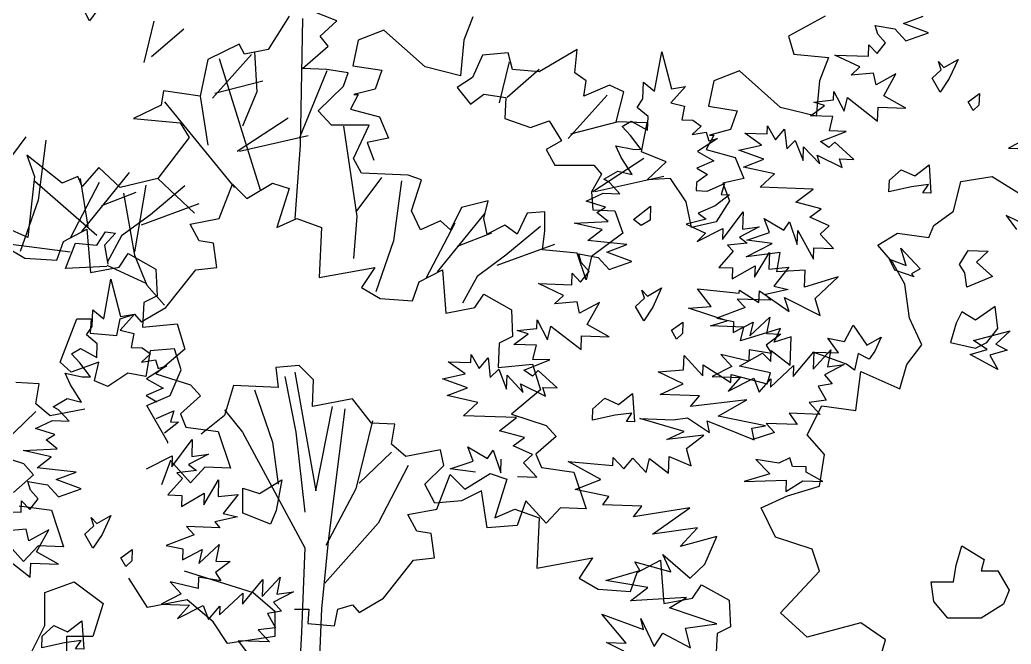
# Model space of a CAD drawing. Header units: inches. Extents: x -11 to 128, y 7 to 56.
# Drawn here: x 49.932 to 50.3541, y 23.5473 to 23.8132 of the extents above; entities that cross this region are included whole.
import ezdxf

# ---------------------------------------------------------------- set-up
doc = ezdxf.new("R2010")
doc.units = ezdxf.units.IN
doc.header["$MEASUREMENT"] = 0
doc.layers.add('CAY', color=94, linetype='Continuous')
doc.layers.add('CAY-3', color=61, linetype='Continuous')
picture_1 = doc.add_image_def('image1.jpg', size_in_pixel=(1680, 1093))

# ---------------------------------------------------------------- blocks, each defined once
blk = doc.blocks.new('A$C76451831')
at = {"layer": 'CAY'}
for p, q in [((5942.98, 1269.38), (5949.73, 1306.77)), ((5949.73, 1306.77), (5958.92, 1271.55)), ((5931.85, 1262.06), (5932.41, 1277.91)), ((5932.41, 1277.91), (5942.98, 1269.38)), ((5972.14, 1273.8), (5958.46, 1258.41)), ((5958.92, 1271.55), (5972.14, 1273.8)), ((5926.59, 1254.09), (5931.85, 1262.06)), ((5936.72, 1245.57), (5926.59, 1254.09)), ((5958.46, 1258.41), (5971.49, 1255.24)), ((5971.49, 1255.24), (5968.77, 1242.19)), ((5936.26, 1232.44), (5936.72, 1245.57)), ((5968.77, 1242.19), (5979.18, 1241.82)), ((5979.18, 1241.82), (5987.14, 1236.11)), ((5912.36, 1236), (5920.7, 1241.15)), ((5920.23, 1227.56), (5912.36, 1236)), ((5920.7, 1241.15), (5936.26, 1232.44)), ((5987.14, 1236.11), (5978.71, 1228.24)), ((5930.18, 1214.07), (5920.23, 1227.56)), ((5978.71, 1228.24), (5991.93, 1230.5)), ((6002.6, 1224.69), (5983.58, 1212.2)), ((5991.93, 1230.5), (5994.36, 1222.25)), ((5994.36, 1222.25), (6002.6, 1224.69)), ((5906.28, 1217.62), (5922.48, 1214.34)), ((5911.34, 1206.57), (5906.28, 1217.62)), ((5922.48, 1214.34), (5930.18, 1214.07)), ((5921.65, 1190.34), (5911.34, 1206.57)), ((5983.58, 1212.2), (5999.14, 1203.5)), ((5999.14, 1203.5), (5983.03, 1196.36)), ((5983.03, 1196.36), (5993.25, 1190.56)), ((5894.75, 1185.84), (5908.16, 1193.53)), ((5900.09, 1182.93), (5894.75, 1185.84)), ((5908.16, 1193.53), (5921.65, 1190.34)), ((5993.25, 1190.56), (5982.56, 1182.77)), ((5910.13, 1172.16), (5900.09, 1182.93)), ((5982.56, 1182.77), (5982.29, 1175.08)), ((5992.7, 1174.71), (6009.26, 1181.84)), ((6009.26, 1181.84), (6006.18, 1171.52)), ((5878.17, 1165.11), (5894.29, 1172.71)), ((5894.29, 1172.71), (5910.13, 1172.16)), ((5982.29, 1175.08), (5992.7, 1174.71)), ((6013.87, 1171.25), (6000.37, 1160.84)), ((6006.18, 1171.52), (6013.87, 1171.25)), ((5896.55, 1159.48), (5878.17, 1165.11)), ((5888.21, 1154.33), (5896.55, 1159.48)), ((6000.37, 1160.84), (5984.26, 1153.7)), ((5898.79, 1145.8), (5888.21, 1154.33)), ((5991.76, 1148), (5973.02, 1143.21)), ((5984.26, 1153.7), (5991.76, 1148)), ((6007.41, 1128.86), (6026.9, 1154.93)), ((6026.9, 1154.93), (6026.33, 1138.63)), ((5382.46, 1126.92), (5404.61, 1138.52)), ((5404.61, 1138.52), (5407.78, 1097.39)), ((5866.56, 1144.21), (5898.79, 1145.8)), ((5893.09, 1138.3), (5866.56, 1144.21)), ((5879.59, 1127.89), (5893.09, 1138.3)), ((5973.02, 1143.21), (5991.31, 1134.87)), ((5983.33, 1126.99), (6007.77, 1139.28)), ((6007.77, 1139.28), (6007.41, 1128.86)), ((6042.27, 1140.79), (6023.35, 1131.03)), ((6026.33, 1138.63), (6042.27, 1140.79)), ((5991.31, 1134.87), (5983.33, 1126.99)), ((6023.35, 1131.03), (6030.85, 1125.33)), ((5327.62, 1121.65), (5345.55, 1111.1)), ((5376.14, 1108.99), (5382.46, 1126.92)), ((5916.61, 1123.88), (5879.59, 1127.89)), ((5897.78, 1116.83), (5916.61, 1123.88)), ((6030.85, 1125.33), (6012.2, 1123.26)), ((6012.2, 1123.26), (6017.44, 1117.63)), ((5345.55, 1111.1), (5376.14, 1108.99)), ((5435.2, 1102.66), (5443.64, 1115.32)), ((5443.64, 1115.32), (5470, 1100.55)), ((5870.98, 1115.04), (5889.44, 1111.68)), ((5873.41, 1106.8), (5870.98, 1115.04)), ((5889.44, 1111.68), (5899.93, 1100.43)), ((5921.48, 1107.84), (5897.78, 1116.83)), ((6017.44, 1117.63), (6003.76, 1102.25)), ((6037.87, 1092.89), (6051.84, 1116.43)), ((6051.84, 1116.43), (6051.28, 1100.59)), ((5407.78, 1097.39), (5435.2, 1102.66)), ((5470, 1100.55), (5471.06, 1075.24)), ((5880.82, 1098.38), (5873.41, 1106.8)), ((5899.93, 1100.43), (5921.48, 1107.84)), ((6003.76, 1102.25), (6016.89, 1101.79)), ((6016.52, 1091.37), (6038.25, 1103.76)), ((6016.89, 1101.79), (6016.52, 1091.37)), ((6038.25, 1103.76), (6037.87, 1092.89)), ((6051.28, 1100.59), (6070.39, 1102.64)), ((6070.39, 1102.64), (6056.16, 1084.55)), ((5420.6, 1053.63), (5427.34, 1091.02)), ((5427.34, 1091.02), (5436.53, 1055.8)), ((5864.52, 1085.8), (5864.9, 1096.67)), ((5864.9, 1096.67), (5872.76, 1088.23)), ((5872.76, 1088.23), (5880.82, 1098.38)), ((5856.47, 1075.66), (5832.84, 1086.91)), ((5832.84, 1086.91), (5864.52, 1085.8)), ((6069.65, 1081.36), (6048.18, 1076.67)), ((6056.16, 1084.55), (6069.65, 1081.36)), ((5471.06, 1075.24), (5458.4, 1068.91)), ((5848.03, 1067.79), (5856.47, 1075.66)), ((6052.97, 1071.06), (6021.29, 1072.17)), ((6021.29, 1072.17), (6028.72, 1064.2)), ((6048.18, 1076.67), (6052.97, 1071.06)), ((5458.4, 1068.91), (5457.35, 1045.71)), ((5869.4, 1069.76), (5848.03, 1067.79)), ((5871.74, 1058.8), (5869.4, 1069.76)), ((5890.67, 1069.02), (5871.74, 1058.8)), ((5879.07, 1048.12), (5890.67, 1069.02)), ((6028.72, 1064.2), (6002.09, 1054.25)), ((5409.47, 1046.31), (5410.02, 1062.16)), ((5410.02, 1062.16), (5420.6, 1053.63)), ((5449.75, 1058.05), (5436.08, 1042.67)), ((5436.53, 1055.8), (5449.75, 1058.05)), ((6002.09, 1054.25), (6017.83, 1050.98)), ((6033.21, 1037.3), (6052.42, 1055.21)), ((6052.42, 1055.21), (6049.15, 1039.46)), ((5404.2, 1038.34), (5409.47, 1046.31)), ((5457.35, 1045.71), (5490.04, 1048.87)), ((5490.04, 1048.87), (5497.42, 1024.62)), ((5812.7, 1042.28), (5831.36, 1044.35)), ((5831.36, 1044.35), (5831.64, 1052.5)), ((5831.64, 1052.5), (5841.4, 1033.57)), ((5841.4, 1033.57), (5844.58, 1046.6)), ((5844.58, 1046.6), (5873.25, 1024.3)), ((5899.96, 1036.51), (5879.07, 1048.12)), ((6017.83, 1050.98), (6017.47, 1040.57)), ((6017.47, 1040.57), (6036.39, 1050.33)), ((6036.39, 1050.33), (6033.21, 1037.3)), ((5414.33, 1029.82), (5404.2, 1038.34)), ((5436.08, 1042.67), (5449.11, 1039.49)), ((5449.11, 1039.49), (5446.38, 1026.44)), ((5809.53, 1029.24), (5823.02, 1039.2)), ((5823.02, 1039.2), (5812.7, 1042.28)), ((5873.25, 1024.3), (5873.71, 1037.43)), ((5873.71, 1037.43), (5899.96, 1036.51)), ((6062.73, 1038.99), (6048.77, 1028.59)), ((6049.15, 1039.46), (6062.73, 1038.99)), ((5389.98, 1020.25), (5398.31, 1025.4)), ((5398.31, 1025.4), (5413.87, 1016.69)), ((5413.87, 1016.69), (5414.33, 1029.82)), ((5446.38, 1026.44), (5456.79, 1026.07)), ((5456.79, 1026.07), (5464.75, 1020.36)), ((5830.8, 1028.5), (5809.53, 1029.24)), ((5827.61, 1015.01), (5830.8, 1028.5)), ((6048.77, 1028.59), (6053.93, 1020.71)), ((5397.84, 1011.81), (5389.98, 1020.25)), ((5464.75, 1020.36), (5456.32, 1012.49)), ((5497.42, 1024.62), (5470, 1001.41)), ((5768.6, 1012.08), (5768.87, 1019.78)), ((5768.87, 1019.78), (5776.56, 1006.37)), ((5776.56, 1006.37), (5785.07, 1016.5)), ((5785.07, 1016.5), (5787.13, 997.84)), ((6005.86, 1019.66), (6016.35, 1008.42)), ((6032.38, 1013.3), (6005.86, 1019.66)), ((6032.76, 1024.17), (6032.38, 1013.3)), ((6053.93, 1020.71), (6032.76, 1024.17)), ((6074.46, 998.68), (6093.86, 1022.03)), ((6093.29, 1005.73), (6110.24, 1024.18)), ((6093.86, 1022.03), (6093.29, 1005.73)), ((6110.24, 1024.18), (6106.96, 1007.97)), ((5407.79, 998.32), (5397.84, 1011.81)), ((5456.32, 1012.49), (5469.54, 1014.75)), ((5480.21, 1008.94), (5461.2, 996.45)), ((5469.54, 1014.75), (5471.97, 1006.5)), ((5471.97, 1006.5), (5480.21, 1008.94)), ((5747.33, 1012.83), (5768.6, 1012.08)), ((5763.24, 1001.39), (5747.33, 1012.83)), ((5819.1, 1004.88), (5843.45, 1014.46)), ((5843.45, 1014.46), (5827.61, 1015.01)), ((6016.35, 1008.42), (5997.43, 998.65)), ((6052.81, 988.56), (6074.83, 1009.1)), ((6074.83, 1009.1), (6074.46, 998.68)), ((6122.9, 1010.14), (6103.98, 1000.37)), ((6106.96, 1007.97), (6122.9, 1010.14)), ((5388.95, 990.82), (5383.9, 1001.87)), ((5383.9, 1001.87), (5400.1, 998.59)), ((5400.1, 998.59), (5407.79, 998.32)), ((5470, 1001.41), (5502.7, 990.87)), ((5741.78, 996.7), (5763.24, 1001.39)), ((5787.13, 997.84), (5795.11, 1005.72)), ((5795.11, 1005.72), (5802.61, 986.87)), ((5802.61, 986.87), (5803.07, 1000)), ((5803.07, 1000), (5818.36, 983.6)), ((5827.06, 999.16), (5819.1, 1004.88)), ((5832.68, 1004.41), (5827.06, 999.16)), ((5850.68, 987.91), (5832.68, 1004.41)), ((5997.43, 998.65), (6024.13, 997.72)), ((6024.13, 997.72), (6012.81, 984.97)), ((6012.81, 984.97), (6037.25, 997.26)), ((6037.25, 997.26), (6042.23, 983.94)), ((6042.23, 983.94), (6053.09, 996.71)), ((6053.09, 996.71), (6052.81, 988.56)), ((6103.98, 1000.37), (6111.38, 991.95)), ((5359.26, 991.92), (5337.11, 992.97)), ((5356.1, 972.94), (5359.26, 991.92)), ((5399.26, 974.59), (5388.95, 990.82)), ((5476.75, 987.75), (5460.64, 980.61)), ((5461.2, 996.45), (5476.75, 987.75)), ((5502.7, 990.87), (5512.19, 980.32)), ((5765.5, 988.16), (5741.78, 996.7)), ((5746.21, 980.68), (5765.5, 988.16)), ((5818.36, 983.6), (5815.93, 991.84)), ((5815.93, 991.84), (5839.54, 980.14)), ((5839.54, 980.14), (5837.1, 988.38)), ((5837.1, 988.38), (5850.68, 987.91)), ((6111.38, 991.95), (6098.16, 989.69)), ((6098.16, 989.69), (6105.85, 976.28)), ((5460.64, 980.61), (5470.86, 974.81)), ((5512.19, 980.32), (5493.21, 963.44)), ((5775.43, 974.22), (5746.21, 980.68)), ((5369.81, 961.33), (5356.1, 972.94)), ((5372.37, 970.09), (5385.78, 977.78)), ((5377.7, 967.18), (5372.37, 970.09)), ((5385.78, 977.78), (5399.26, 974.59)), ((5761.85, 961.55), (5775.43, 974.22)), ((6105.85, 976.28), (6089.46, 974.13)), ((6089.46, 974.13), (6099.95, 962.89)), ((5402.5, 967.66), (5369.81, 961.33)), ((5387.75, 956.41), (5377.7, 967.18)), ((5470.31, 958.96), (5486.87, 966.09)), ((5486.87, 966.09), (5483.79, 955.77)), ((5493.21, 963.44), (5498.48, 950.79)), ((5812.09, 959.79), (5761.85, 961.55)), ((5795.79, 947.21), (5812.09, 959.79)), ((6070.53, 963.91), (6078.31, 953.21)), ((6099.95, 962.89), (6070.53, 963.91)), ((5355.78, 949.36), (5371.91, 956.96)), ((5371.91, 956.96), (5387.75, 956.41)), ((5491.49, 955.5), (5477.98, 945.09)), ((5483.79, 955.77), (5491.49, 955.5)), ((5498.48, 950.79), (5529.07, 946.57)), ((6078.31, 953.21), (6048.89, 954.24)), ((6048.89, 954.24), (6056.75, 945.81)), ((5374.16, 943.73), (5355.78, 949.36)), ((5365.83, 938.58), (5374.16, 943.73)), ((5529.07, 946.57), (5540.67, 911.76)), ((5819.59, 940.94), (5795.79, 947.21)), ((5808.89, 933.16), (5819.59, 940.94)), ((6056.75, 945.81), (6035.21, 938.85)), ((5376.41, 930.06), (5365.83, 938.58)), ((5485.02, 913.12), (5504.51, 939.18)), ((5504.51, 939.18), (5503.94, 922.88)), ((5770.77, 918.62), (5765.8, 931.94)), ((5765.8, 931.94), (5784.45, 920.86)), ((5827.18, 924.81), (5808.89, 933.16)), ((5344.18, 928.46), (5376.41, 930.06)), ((5370.71, 922.55), (5344.18, 928.46)), ((5357.2, 912.14), (5370.71, 922.55)), ((5460.94, 911.24), (5485.39, 923.53)), ((5485.39, 923.53), (5485.02, 913.12)), ((5519.88, 925.04), (5500.96, 915.28)), ((5503.94, 922.88), (5519.88, 925.04)), ((5784.45, 920.86), (5789.71, 928.84)), ((5789.71, 928.84), (5797.11, 907.27)), ((5818.75, 916.95), (5827.18, 924.81)), ((5394.22, 908.13), (5357.2, 912.14)), ((5483.71, 919.15), (5475.28, 895.94)), ((5502.7, 898.05), (5483.71, 919.15)), ((5500.96, 915.28), (5508.46, 909.58)), ((5516.41, 912.82), (5502.7, 898.05)), ((5540.67, 911.76), (5516.41, 912.82)), ((5749.22, 911.21), (5770.77, 918.62)), ((5797.11, 907.27), (5797.57, 920.4)), ((5831.42, 903.36), (5818.75, 916.95)), ((5375.39, 901.08), (5394.22, 908.13)), ((5508.46, 909.58), (5489.81, 907.51)), ((5489.81, 907.51), (5495.05, 901.89)), ((5773.13, 908.11), (5749.22, 911.21)), ((5812.86, 904), (5831.42, 903.36)), ((5351.03, 891.05), (5348.6, 899.29)), ((5348.6, 899.29), (5367.06, 895.93)), ((5367.06, 895.93), (5377.54, 884.68)), ((5399.1, 892.09), (5375.39, 901.08)), ((5495.05, 901.89), (5481.37, 886.5)), ((5515.49, 877.14), (5529.45, 900.68)), ((5529.45, 900.68), (5528.9, 884.84)), ((5358.44, 882.63), (5351.03, 891.05)), ((5377.54, 884.68), (5399.1, 892.09)), ((5481.37, 886.5), (5494.5, 886.04)), ((5494.14, 875.62), (5515.87, 888.01)), ((5494.5, 886.04), (5494.14, 875.62)), ((5515.87, 888.01), (5515.49, 877.14)), ((5528.9, 884.84), (5548, 886.89)), ((5548, 886.89), (5533.78, 868.8)), ((5342.14, 870.05), (5342.52, 880.92)), ((5342.52, 880.92), (5350.38, 872.48)), ((5350.38, 872.48), (5358.44, 882.63)), ((5310.45, 871.16), (5342.14, 870.05)), ((5547.26, 865.61), (5525.8, 860.92)), ((5533.78, 868.8), (5547.26, 865.61)), ((5498.9, 856.42), (5506.33, 848.45)), ((5530.59, 855.31), (5498.9, 856.42)), ((5525.8, 860.92), (5530.59, 855.31)), ((5347.01, 854.01), (5325.65, 852.04)), ((5349.35, 843.05), (5347.01, 854.01)), ((5368.29, 853.27), (5349.35, 843.05)), ((5356.68, 832.37), (5368.29, 853.27)), ((5506.33, 848.45), (5479.7, 838.5)), ((5479.7, 838.5), (5495.44, 835.23)), ((5510.83, 821.55), (5530.03, 839.46)), ((5530.03, 839.46), (5526.76, 823.71)), ((5322.19, 830.85), (5350.86, 808.55)), ((5377.57, 820.76), (5356.68, 832.37)), ((5495.44, 835.23), (5495.08, 824.82)), ((5495.08, 824.82), (5514, 834.58)), ((5514, 834.58), (5510.83, 821.55)), ((5350.86, 808.55), (5351.32, 821.68)), ((5351.32, 821.68), (5377.57, 820.76)), ((5540.34, 823.24), (5526.38, 812.84)), ((5526.76, 823.71), (5540.34, 823.24)), ((5526.38, 812.84), (5531.55, 804.96)), ((5509.99, 797.55), (5483.48, 803.92)), ((5483.48, 803.92), (5493.96, 792.67)), ((5510.37, 808.42), (5509.99, 797.55)), ((5531.55, 804.96), (5510.37, 808.42)), ((5552.08, 782.93), (5571.47, 806.28)), ((5570.9, 789.98), (5587.86, 808.43)), ((5571.47, 806.28), (5570.9, 789.98)), ((5587.86, 808.43), (5584.57, 792.23)), ((5493.96, 792.67), (5475.04, 782.9)), ((5530.42, 772.81), (5552.44, 793.35)), ((5552.44, 793.35), (5552.08, 782.93)), ((5600.51, 794.39), (5581.59, 784.62)), ((5584.57, 792.23), (5600.51, 794.39)), ((5475.04, 782.9), (5501.74, 781.97)), ((5501.74, 781.97), (5490.42, 769.22)), ((5490.42, 769.22), (5514.87, 781.51)), ((5514.87, 781.51), (5519.84, 768.19)), ((5519.84, 768.19), (5530.71, 780.96)), ((5530.71, 780.96), (5530.42, 772.81)), ((5581.59, 784.62), (5589, 776.2)), ((5589, 776.2), (5575.78, 773.95)), ((5575.78, 773.95), (5583.47, 760.53)), ((5583.47, 760.53), (5567.08, 758.38)), ((5567.08, 758.38), (5577.56, 747.14)), ((5577.56, 747.14), (5548.14, 748.16)), ((5548.14, 748.16), (5555.93, 737.47))]:
    blk.add_line(p, q, dxfattribs=at)
for points in [[(5770.59, 1339.97), (5762.15, 1317.82), (5758.99, 1284.07), (5725.24, 1292.51), (5686.21, 1327.31), (5661.96, 1317.82), (5656.68, 1293.56), (5684.1, 1289.34), (5677.78, 1271.41), (5657.74, 1266.14), (5661.96, 1266.14), (5654.57, 1252.43), (5682, 1245.05), (5690.43, 1225.01), (5670.39, 1220.79), (5676.72, 1203.91)], [(1344.19, 1028.75), (1309.39, 1009.77), (1314.66, 992.89), (1347.36, 989.73), (1338.92, 967.58), (1335.75, 933.83), (1302, 942.27), (1262.98, 977.07), (1238.72, 967.58), (1233.45, 943.32), (1260.87, 939.1), (1254.54, 921.17), (1234.5, 915.9), (1238.72, 915.9), (1231.34, 902.19), (1258.76, 894.8), (1267.2, 874.77), (1247.16, 870.55), (1253.49, 853.67)], [(5467.89, 1335.75), (5458.4, 1296.72)], [(5496.37, 1328.37), (5465.78, 1302)], [(5560.71, 1304.11), (5523.79, 1262.97)], [(5571.25, 1278.8), (5525.9, 1267.19)], [(5595.51, 1243.99), (5547, 1212.35)], [(5346.6, 1226.06), (5322.35, 1193.37)], [(5365.59, 1222.9), (5358.21, 1165.94), (5341.33, 1117.43)], [(5614.5, 1227.12), (5549.1, 1212.35)], [(1170.84, 417.59), (1137, 434.64), (1155.56, 433.99), (1132.5, 461.54), (1171.87, 447.02), (1169.52, 457.53), (1182.18, 430.79), (1190.33, 443.66), (1216.58, 429.59), (1211.79, 448.35), (1241.39, 452.3), (1196.6, 467.46), (1212.81, 477.32), (1159.68, 474.19), (1175.98, 486.77), (1136.34, 493.59), (1168.38, 502.9), (1163.69, 511.23), (1197.8, 501.87), (1190.21, 518.01), (1216.17, 495.79), (1230.22, 508.9), (1241.57, 535.25), (1206.79, 525.59), (1223.28, 543.6), (1180.46, 537.39), (1215.78, 562.45), (1162.46, 553.88), (1170.52, 564.03), (1133.41, 565.32), (1139.12, 573.28), (1107.18, 579.84), (1131.53, 589.42), (1100.4, 606.37), (1142.87, 602.62), (1143.13, 610.32), (1153.18, 599.54), (1161.69, 609.67), (1174.36, 596.08), (1177.53, 609.12), (1195.63, 595.34), (1196.18, 611.18), (1217.17, 602.29), (1212.76, 618.77), (1229.06, 631.34), (1194.02, 627.13), (1210.6, 634.71), (1168.43, 647.06), (1200.12, 645.95), (1213.77, 647.74), (1234.59, 633.87), (1232.25, 644.83), (1276.94, 626.95), (1274.6, 637.91), (1287.82, 640.17), (1242.83, 649.45), (1270.11, 664.82), (1216.42, 658.53), (1224.93, 668.66), (1187.81, 669.96), (1209.46, 680.08), (1185.84, 691.33), (1209.92, 693.21), (1210.4, 706.8), (1228.31, 687.58), (1228.67, 698), (1254.82, 681.22), (1255.09, 688.91), (1289.22, 680.02), (1292.3, 690.34), (1263.07, 696.8), (1284.8, 709.18), (1292.68, 701.2), (1293.04, 711.62), (1311.14, 697.84), (1312.07, 724.55), (1296.04, 719.67), (1301.93, 732.61), (1263.9, 720.79), (1267.08, 733.83), (1235.4, 734.94), (1251.43, 739.82), (1214.69, 751.98), (1236.05, 753.5), (1223.04, 770.27), (1262.77, 766.17), (1262.86, 768.88), (1281.49, 757.35), (1281.87, 768.22), (1310.19, 748.64), (1305.67, 761.95), (1339.52, 744.9), (1334.64, 760.94), (1356.65, 781.48), (1324.59, 771.71), (1325.16, 788.02), (1298.36, 786.23), (1301.73, 804.7), (1269.4, 800.39), (1293.86, 813.13), (1269.96, 816.24), (1291.51, 823.64), (1286.54, 836.96), (1305.19, 825.89), (1310.45, 833.86), (1317.85, 812.3), (1318.31, 825.43), (1333.22, 798.16), (1333.6, 809.03), (1352.16, 808.38), (1339.49, 821.97), (1347.92, 829.83), (1329.63, 838.18), (1340.33, 845.97), (1316.53, 852.24), (1332.83, 864.81), (1282.59, 866.57), (1296.17, 879.24), (1266.94, 885.7), (1286.24, 893.19), (1262.52, 901.72), (1283.98, 906.41), (1268.07, 917.85), (1289.34, 917.11), (1289.61, 924.8), (1297.3, 911.39), (1305.81, 921.52), (1307.87, 902.86), (1315.85, 910.74), (1323.35, 891.89), (1323.81, 905.02), (1339.1, 888.62), (1336.67, 896.87), (1360.27, 885.16), (1357.84, 893.41), (1371.42, 892.93), (1353.42, 909.43), (1347.8, 904.19), (1339.84, 909.9), (1364.19, 919.48), (1348.35, 920.03), (1351.54, 933.52), (1330.27, 934.26), (1343.76, 944.22), (1333.44, 947.3), (1352.09, 949.37), (1352.38, 957.52), (1362.14, 938.59), (1365.31, 951.63), (1393.99, 929.32), (1394.45, 942.45), (1420.7, 941.53), (1399.81, 953.14), (1411.41, 974.04), (1392.48, 963.83), (1390.14, 974.79), (1368.77, 972.81), (1377.2, 980.68), (1353.58, 991.93), (1385.26, 990.82), (1385.64, 1001.69), (1393.5, 993.26), (1401.56, 1003.4), (1394.15, 1011.82), (1391.72, 1020.07), (1410.18, 1016.7), (1420.67, 1005.45), (1442.22, 1012.86), (1418.52, 1021.85), (1437.34, 1028.9)], [(1537.08, 913.44), (1518.16, 903.68), (1544.87, 902.74)], [(1534.21, 831.04), (1515.93, 839.83), (1525.89, 826.34)], [(5444.69, 1192.31), (5399.34, 1136.41)], [(5416.21, 1182.82), (5388.79, 1130.08)], [(5497.42, 1179.65), (5464.73, 1152.23), (5437.31, 1132.19), (5423.6, 1106.88)], [(5451.02, 1173.33), (5418.32, 1160.67)], [(5456.29, 1142.74), (5511.14, 1162.78)], [(5963.78, 1034.28), (5959.08, 1042.61), (5969.78, 1050.39), (5969.4, 1039.52), (5963.78, 1034.28)], [(1253.49, 853.67), (1240.83, 833.63), (1217.63, 828.36), (1212.36, 852.62), (1197.59, 874.77), (1175.44, 873.71), (1193.37, 890.59), (1170.17, 900.08), (1175.44, 927.5), (1145.91, 928.55), (1153.29, 957.03), (1139.58, 963.36), (1115.32, 952.81), (1117.43, 967.58), (1106.89, 974.96), (1109, 997.11), (1073.14, 976.02), (1047.82, 978.12), (1043.61, 993.94), (1019.35, 991.84), (1009.86, 970.74), (995.09, 961.25), (1007.75, 945.43), (1020.4, 954.92), (1041.5, 951.76), (1040.44, 931.72), (1064.7, 923.28), (1082.63, 929.61), (1094.23, 910.62), (1079.47, 902.19), (1087.9, 887.42), (1124.82, 887.42), (1132.2, 878.98), (1122.71, 862.11), (1123.76, 845.23), (1144.86, 844.18), (1152.24, 823.09), (1122.71, 800.94), (1117.43, 778.79), (1109, 804.1), (1076.3, 807.27), (1078.41, 825.19), (1078.41, 843.12), (1061.54, 842.07), (1052.04, 822.03), (1040.44, 830.47), (1023.57, 822.03), (1020.4, 836.8), (1024.62, 853.67), (999.31, 847.34), (988.76, 826.25), (979.27, 834.69), (960.29, 826.25), (951.85, 844.18), (961.34, 873.71), (948.68, 877.93), (904.39, 880.04), (897, 893.75), (911.77, 925.39), (875.91, 925.39), (863.25, 939.1), (887.51, 962.3), (891.73, 974.96), (871.69, 978.12), (848.49, 979.18), (872.75, 1000.27), (865.36, 1009.77), (881.18, 1024.53), (856.93, 1034.02)], [(835.83, 1028.75), (815.79, 997.11), (793.65, 992.89), (788.37, 1002.38), (758.84, 987.62), (751.46, 952.81), (716.65, 958.09), (714.54, 944.37), (688.18, 931.72), (732.47, 927.5), (740.91, 913.79), (711.38, 874.77), (675.52, 866.33), (655.48, 885.31), (639.66, 867.38), (635.44, 876.87), (620.68, 870.55), (586.93, 896.91), (594.31, 876.87), (587.98, 818.87), (566.89, 828.36)], [(848.49, 1026.64), (846.38, 906.41), (841.11, 836.8)], [(769.39, 988.67), (808.41, 864.22)], [(803.14, 995), (805.25, 957.03), (791.54, 924.34)], [(1044.66, 985.51), (1035.17, 946.48)], [(1073.14, 978.12), (1042.55, 951.76)], [(871.69, 977.07), (845.32, 912.73)], [(5356.1, 965.55), (5325.51, 936.02)], [(751.46, 952.81), (758.84, 906.41)], [(1137.47, 953.87), (1100.56, 912.73)], [(1484.52, 939.3), (1479.82, 947.63), (1490.52, 955.41), (1490.14, 944.55), (1484.52, 939.3)], [(717.71, 947.54), (784.15, 866.33)], [(887.51, 924.34), (900.17, 838.91), (897, 798.83)], [(1148.02, 928.55), (1102.67, 916.95)], [(1172.28, 893.75), (1123.76, 862.11)], [(637.55, 874.77), (644.93, 829.41)], [(711.38, 874.77), (746.18, 842.07)], [(923.37, 875.82), (899.11, 843.12)], [(1191.26, 876.87), (1125.87, 862.11)], [(594.31, 872.66), (653.37, 820.98)], [(634.39, 741.87), (648.1, 741.87), (647.04, 728.16), (672.36, 726.05), (675.52, 741.87), (689.23, 746.09), (695.56, 738.71), (718.76, 752.42), (747.24, 788.28), (767.28, 790.39), (764.11, 813.59), (750.4, 815.7), (741.97, 831.52), (769.39, 836.8), (782.04, 869.49), (795.75, 855.78), (820.01, 870.55), (835.83, 865.27), (824.23, 828.36), (843.22, 836.8), (866.42, 828.36), (864.31, 780.9), (917.04, 790.39), (904.39, 771.41), (922.32, 760.86), (952.9, 758.75), (959.23, 776.68), (981.38, 788.28), (984.54, 747.15), (1011.97, 752.42), (1020.4, 765.08), (1046.77, 750.31), (1047.82, 725), (1035.17, 718.67), (1034.11, 695.47), (1066.81, 698.63), (1074.19, 674.37), (1046.77, 651.17), (1079.47, 640.62), (1088.96, 630.08), (1069.97, 613.2), (1075.25, 600.55), (1105.83, 596.33), (1117.43, 561.52), (1093.18, 562.58), (1079.47, 547.81), (1060.48, 568.91), (1052.04, 545.7), (1023.57, 543.59), (1018.29, 578.4), (999.31, 568.91), (974, 566.8), (964.5, 584.73), (982.43, 602.66), (979.27, 617.42), (946.57, 611.09), (932.86, 622.69), (936.03, 641.68), (913.88, 642.73), (895.95, 665.94), (857.98, 658.55), (859.04, 683.87), (845.32, 697.58), (823.18, 695.47), (825.29, 676.48), (783.1, 678.59), (774.66, 650.12), (752.51, 632.19)], [(699.78, 868.44), (689.23, 805.16)], [(942.36, 872.66), (934.97, 815.7), (918.1, 767.19)], [(678.68, 861.05), (689.23, 801.99), (700.83, 773.52), (717.71, 754.53)], [(1021.46, 842.07), (976.11, 786.17)], [(992.98, 832.58), (965.56, 779.84)], [(1074.19, 829.41), (1041.5, 801.99), (1014.07, 781.95), (1000.36, 756.64)], [(5441.39, 818.53), (5436.7, 826.86), (5447.39, 834.64), (5447.01, 823.78), (5441.39, 818.53)], [(662.86, 791.44), (623.84, 789.34), (633.33, 813.59), (653.37, 811.48), (661.81, 824.14), (671.3, 823.09), (660.75, 811.48), (663.92, 793.55)], [(1027.79, 823.09), (995.09, 810.43)], [(572.16, 812.54), (628.06, 805.16)], [(1033.06, 792.5), (1087.9, 812.54)], [(662.86, 792.5), (699.78, 775.62)], [(720.87, 623.75), (720.87, 624.8), (700.83, 659.61), (722.98, 669.1), (733.53, 693.36), (727.2, 713.4), (704, 711.29), (699.78, 687.03), (682.9, 690.19), (663.92, 677.54), (651.26, 682.81), (655.48, 700.74), (629.11, 691.25), (618.57, 700.74), (634.39, 741.87)], [(831.61, 687.03), (842.16, 634.3), (850.6, 558.36)], [(841.11, 691.25), (861.15, 578.4), (876.97, 658.55)], [(803.14, 674.37), (820.01, 624.8), (825.29, 584.73)], [(774.66, 655.39), (791.54, 634.3), (850.6, 524.61), (847.43, 444.45), (842.16, 343.2), (836.89, 219.8), (831.61, 177.62), (821.07, 141.76)], [(888.57, 656.44), (872.75, 530.94), (866.42, 466.6), (861.15, 337.93), (856.93, 208.2), (854.82, 166.02), (859.04, 143.87)], [(914.93, 644.84), (899.11, 580.51), (870.64, 526.72)], [(932.86, 615.31), (902.28, 585.78)], [(948.68, 602.66), (920.21, 547.81), (869.58, 490.86)]]:
    blk.add_lwpolyline(points, dxfattribs=at)
for points in [[(5351.45, 1415.29), (5379.17, 1443.01), (5406.88, 1431.13), (5395, 1399.44), (5438.55, 1379.64), (5406.88, 1336.08), (5391.04, 1367.76), (5331.66, 1363.8)], [(5922.87, 1147.68), (5939.17, 1160.26), (5938.72, 1147.13), (5930.38, 1141.98)], [(5924.98, 1065.1), (5933.41, 1072.97), (5930.96, 1080.76), (5936.2, 1075.14), (5949.61, 1082.83), (5941.27, 1064.53), (5932.66, 1051.69)], [(1445.71, 970.13), (1454.15, 977.99), (1451.7, 985.78), (1456.94, 980.16), (1470.35, 987.85), (1462.01, 969.56), (1453.4, 956.71)], [(5923.88, 955.89), (5916.19, 956.16), (5921.45, 964.13), (5905.51, 961.97), (5884.05, 957.28), (5884.43, 968.14), (5895.66, 978.18), (5908.59, 972.29), (5922.1, 982.7)], [(5552.38, 869.17), (5552.38, 892.93), (5568.21, 887.65), (5589.33, 900.85), (5584.05, 871.81), (5578.77, 858.61)], [(1444.62, 860.91), (1436.93, 861.18), (1442.19, 869.16), (1426.25, 866.99), (1404.79, 862.3), (1405.17, 873.17), (1416.4, 883.2), (1429.33, 877.31), (1442.84, 887.72)], [(5402.59, 849.35), (5411.02, 857.22), (5408.57, 865.01), (5413.82, 859.39), (5427.23, 867.08), (5418.88, 848.78), (5410.28, 835.94)], [(1428.71, 781.68), (1410.34, 787.76), (1405.28, 798.36), (1420.93, 792.38), (1416.07, 808.87), (1434.41, 789.19), (1426.09, 784.49)], [(1476.88, 785.44), (1471.71, 793.32), (1479.88, 806.64), (1498.89, 805.98), (1487.65, 795.49), (1503.03, 781.8), (1478.67, 771.77)], [(5401.49, 740.14), (5393.8, 740.41), (5399.06, 748.38), (5383.13, 746.22), (5361.67, 741.53), (5362.05, 752.4), (5373.27, 762.43), (5386.21, 756.54), (5399.71, 766.95)], [(1364.64, 698.69), (1332.87, 710.23), (1356.86, 709.39), (1346.92, 723.33), (1362.67, 720.07), (1370.91, 735.64), (1383.84, 716.61), (1397.25, 724.3), (1391.35, 710.9), (1386.1, 703.38), (1375.41, 708.74), (1372.14, 692.99)], [(1485.06, 721.23), (1519.82, 730.44), (1506.23, 717.77), (1516.91, 711.96), (1500.42, 707.09), (1508.11, 693.68), (1481.87, 707.74), (1497.9, 712.62)], [(1313.22, 601.66), (1310.78, 609.9), (1300.19, 604.83), (1278.56, 608.31), (1291.67, 594.7), (1267.4, 587.39), (1307.33, 588.72), (1306.95, 577.85), (1323.17, 588.16), (1342.18, 587.5), (1326.17, 596.22), (1326.34, 601.2)]]:
    blk.add_lwpolyline(points, close=True, dxfattribs=at)
at = {"layer": 'CAY-3'}
for p, q in [((736.22, 502.79), (801.66, 482.14)), ((604.14, 482.14), (631.85, 492.17)), ((631.85, 492.17), (659.57, 471.52)), ((701.43, 467.98), (683.74, 495.71)), ((604.14, 450.88), (604.14, 482.14)), ((801.66, 482.14), (822.3, 464.44)), ((659.57, 471.52), (649.54, 440.26)), ((739.16, 475.06), (701.43, 467.98)), ((763.93, 454.42), (739.16, 475.06)), ((822.3, 464.44), (822.3, 440.26)), ((777.49, 433.77), (763.93, 454.42)), ((579.97, 402.51), (604.14, 450.88)), ((624.78, 440.26), (624.78, 409)), ((649.54, 440.26), (624.78, 440.26)), ((822.3, 440.26), (777.49, 433.77))]:
    blk.add_line(p, q, dxfattribs=at)
for points in [[(6154.79, 723.96), (6161.86, 749.13), (6138.67, 765.25), (6087.57, 751.49), (6062.41, 774.69), (6099.36, 814.01), (6092.29, 834.85), (6057.7, 846.26), (6043.94, 874.18), (6069.1, 885.58), (6099.36, 894.63), (6104.08, 924.91), (6087.57, 943.39), (6101.72, 970.92), (6133.95, 966.59), (6138.67, 1003.56), (6175.62, 987.04), (6182.3, 1010.24), (6196.45, 1028.72), (6184.66, 1054.28), (6180.34, 1086.53), (6168.55, 1107.37), (6154.79, 1123.49), (6173.26, 1134.9), (6203.14, 1130.57), (6207.85, 1141.98), (6226.33, 1155.74), (6233.4, 1183.66), (6263.28, 1188.38), (6293.15, 1169.9)], [(5601.46, 778.11), (5615.17, 778.11), (5614.12, 764.39), (5639.43, 762.29), (5642.59, 778.11), (5656.3, 782.32), (5662.63, 774.94), (5685.84, 788.65), (5714.31, 824.51), (5734.35, 826.62), (5731.19, 849.82), (5717.48, 851.93), (5709.04, 867.75), (5736.46, 873.03), (5749.12, 905.72), (5762.83, 892.01), (5787.09, 906.78), (5802.91, 901.5), (5791.3, 864.59), (5810.29, 873.03), (5833.49, 864.59), (5831.38, 817.13), (5884.12, 826.62), (5871.46, 807.64), (5889.39, 797.09), (5919.98, 794.98), (5926.3, 812.91), (5948.45, 824.51), (5951.62, 783.38), (5979.04, 788.65), (5987.48, 801.31), (6013.84, 786.54), (6014.9, 761.23), (6002.24, 754.9), (6001.19, 731.7)], [(551.27, 614.94), (583.97, 604.39), (593.46, 593.85), (574.47, 576.97)], [(579.75, 564.31), (610.33, 560.1), (621.94, 525.29), (597.68, 526.35), (583.97, 511.58), (564.98, 532.67)]]:
    blk.add_lwpolyline(points, dxfattribs=at)
for points in [[(6268.6, 1044.21), (6265.97, 1065.34), (6247.49, 1052.14), (6234.29, 1060.06), (6229.02, 1049.49), (6223.74, 1031.01), (6247.49, 1025.73), (6258.05, 1031.01)], [(6252.77, 814.5), (6268.6, 814.5), (6279.16, 796.02), (6273.88, 782.82), (6252.77, 769.62), (6221.1, 769.62), (6207.9, 785.46), (6205.26, 803.94), (6226.38, 803.94), (6229.02, 819.79), (6234.29, 838.27), (6255.41, 825.07)]]:
    blk.add_lwpolyline(points, close=True, dxfattribs=at)

msp = doc.modelspace()

# ---------------------------------------------------------------- block references
at = {"layer": 'CAY', "xscale": 0.0004489089019145984, "yscale": 0.0004489089019145984, "zscale": 0.0004489089019145984}
for p in [(49.67146, 23.35291), (47.53443, 23.21295)]:
    msp.add_blockref('A$C76451831', p, dxfattribs=at)

# ---------------------------------------------------------------- pictures from other files: only their frames are drawn
image = msp.add_image(picture_1, insert=(12.49661, 7.37723), size_in_units=(74.4025, 48.40591))
image.dxf.flags = 6

doc.saveas('drawing.dxf')
